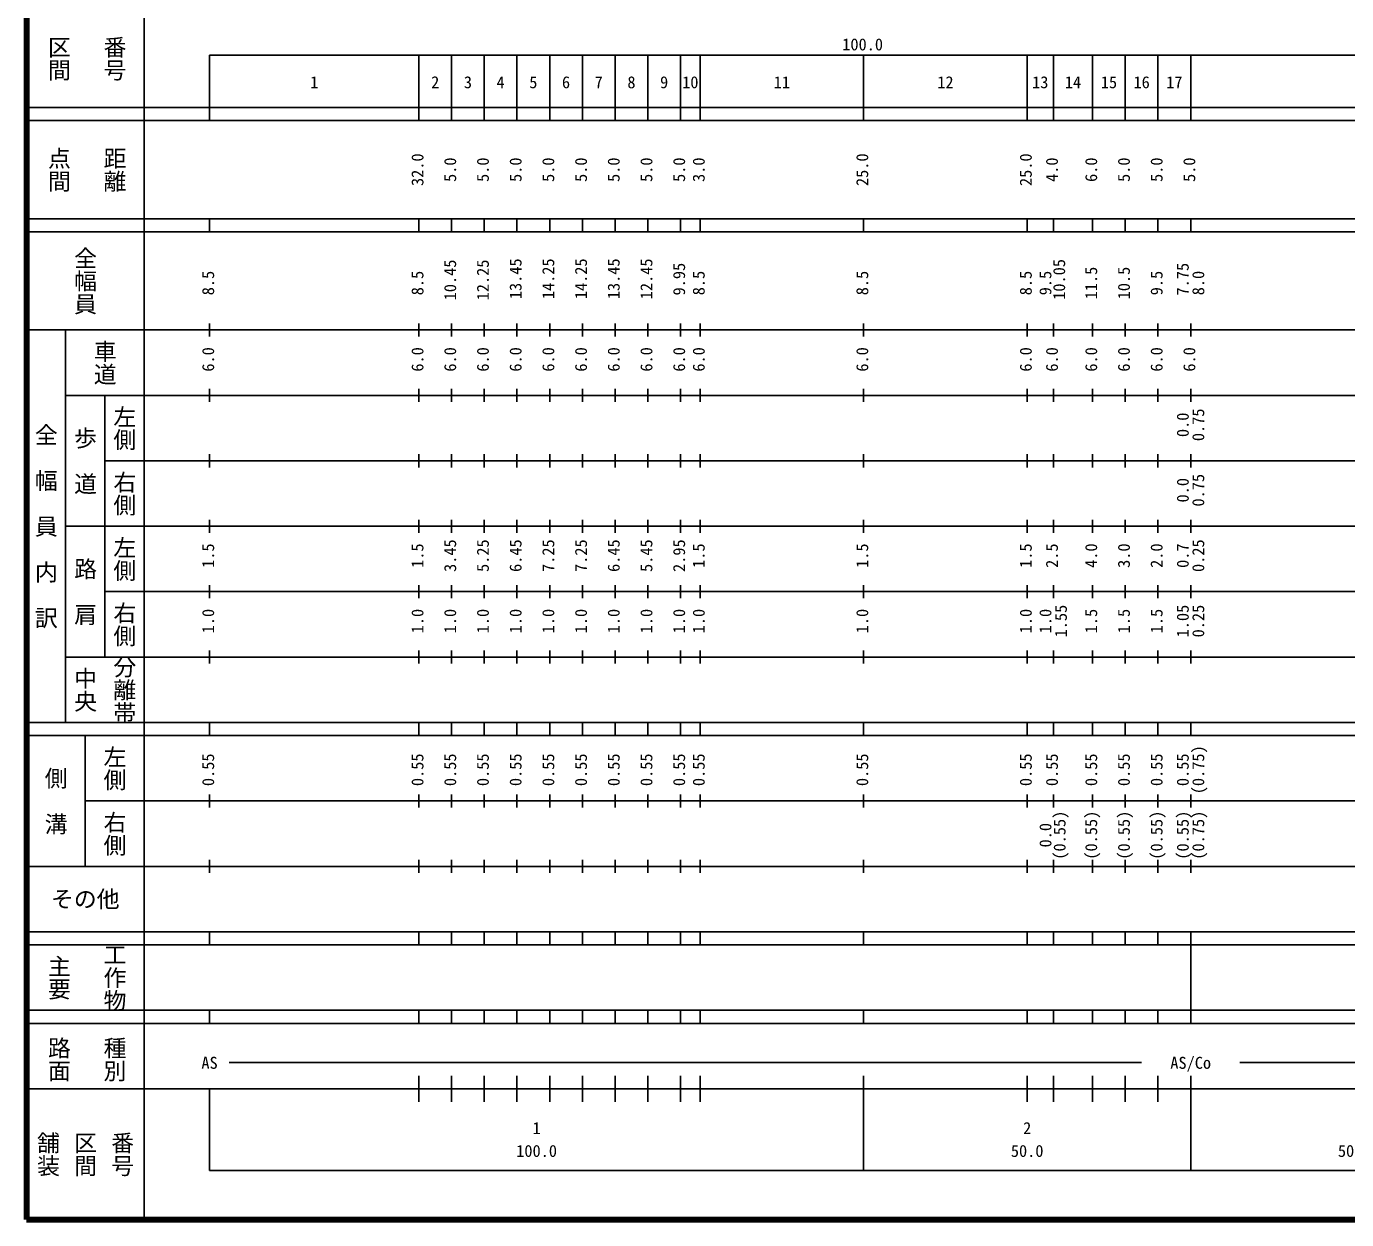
# Model space of a CAD drawing. Units: millimetres on the paper, enlarged 1000 times. Extents: x 40000 to 680000, y 20000 to 380000.
# Drawn here: x 40000 to 241834, y 20000 to 202409 of the extents above; entities that cross this region are included whole.
import ezdxf
from ezdxf.enums import TextEntityAlignment as Align

# ---------------------------------------------------------------- set-up
doc = ezdxf.new("R2010")
doc.units = ezdxf.units.MM
doc.header["$LTSCALE"] = 1000
doc.layers.add('M-TTL', color=2, linetype='Continuous', lineweight=140)
doc.layers.add('M-TTL-BAND', color=7, linetype='Continuous', lineweight=25)
doc.styles.add('@ＭＳ ゴシック', font='')
doc.styles.add('ＭＳ ゴシック', font='')
doc.styles.get('@ＭＳ ゴシック').set_extended_font_data('@MS Gothic')
doc.styles.get('ＭＳ ゴシック').set_extended_font_data('MS Gothic')

msp = doc.modelspace()

# ---------------------------------------------------------------- linework, layer by layer
at = {"layer": 'M-TTL'}
for p, q in [((40000, 380000), (40000, 20000)), ((40000, 20000), (680000, 20000))]:
    msp.add_line(p, q, dxfattribs=at)
at = {"layer": 'M-TTL-BAND'}
for p, q in [((58000, 370000), (58000, 20000)), ((68000, 198000), (579000, 198000)), ((68000, 198000), (68000, 188000)), ((100000, 188000), (100000, 198000)), ((105000, 188000), (105000, 198000)), ((110000, 188000), (110000, 198000)), ((115000, 188000), (115000, 198000)), ((120000, 188000), (120000, 198000)), ((125000, 188000), (125000, 198000)), ((130000, 188000), (130000, 198000)), ((135000, 188000), (135000, 198000)), ((140000, 188000), (140000, 198000)), ((143000, 188000), (143000, 198000)), ((168000, 188000), (168000, 198000)), ((193000, 188000), (193000, 198000)), ((197000, 188000), (197000, 198000)), ((203000, 188000), (203000, 198000)), ((208000, 188000), (208000, 198000)), ((213000, 188000), (213000, 198000)), ((218000, 188000), (218000, 198000)), ((40000, 190000), (579000, 190000)), ((40000, 188000), (579000, 188000)), ((40000, 173000), (579000, 173000)), ((68000, 171000), (68000, 173000)), ((100000, 171000), (100000, 173000)), ((105000, 171000), (105000, 173000)), ((110000, 171000), (110000, 173000)), ((115000, 171000), (115000, 173000)), ((120000, 171000), (120000, 173000)), ((125000, 171000), (125000, 173000)), ((130000, 171000), (130000, 173000)), ((135000, 171000), (135000, 173000)), ((140000, 171000), (140000, 173000)), ((143000, 171000), (143000, 173000)), ((168000, 171000), (168000, 173000)), ((193000, 171000), (193000, 173000)), ((197000, 171000), (197000, 173000)), ((203000, 171000), (203000, 173000)), ((208000, 171000), (208000, 173000)), ((213000, 171000), (213000, 173000)), ((218000, 171000), (218000, 173000)), ((40000, 171000), (579000, 171000)), ((40000, 156000), (579000, 156000)), ((46000, 96000), (46000, 156000)), ((68000, 155000), (68000, 157000)), ((100000, 155000), (100000, 157000)), ((105000, 155000), (105000, 157000)), ((110000, 155000), (110000, 157000)), ((115000, 155000), (115000, 157000)), ((120000, 155000), (120000, 157000)), ((125000, 155000), (125000, 157000)), ((130000, 155000), (130000, 157000)), ((135000, 155000), (135000, 157000)), ((140000, 155000), (140000, 157000)), ((143000, 155000), (143000, 157000)), ((168000, 155000), (168000, 157000)), ((193000, 155000), (193000, 157000)), ((197000, 155000), (197000, 157000)), ((203000, 155000), (203000, 157000)), ((208000, 155000), (208000, 157000)), ((213000, 155000), (213000, 157000)), ((218000, 155000), (218000, 157000)), ((46000, 146000), (579000, 146000)), ((52000, 146000), (52000, 106000)), ((68000, 145000), (68000, 147000)), ((100000, 145000), (100000, 147000)), ((105000, 145000), (105000, 147000)), ((110000, 145000), (110000, 147000)), ((115000, 145000), (115000, 147000)), ((120000, 145000), (120000, 147000)), ((125000, 145000), (125000, 147000)), ((130000, 145000), (130000, 147000)), ((135000, 145000), (135000, 147000)), ((140000, 145000), (140000, 147000)), ((143000, 145000), (143000, 147000)), ((168000, 145000), (168000, 147000)), ((193000, 145000), (193000, 147000)), ((197000, 145000), (197000, 147000)), ((203000, 145000), (203000, 147000)), ((208000, 145000), (208000, 147000)), ((213000, 145000), (213000, 147000)), ((218000, 145000), (218000, 147000)), ((52000, 136000), (579000, 136000)), ((68000, 135000), (68000, 137000)), ((100000, 135000), (100000, 137000)), ((105000, 135000), (105000, 137000)), ((110000, 135000), (110000, 137000)), ((115000, 135000), (115000, 137000)), ((120000, 135000), (120000, 137000)), ((125000, 135000), (125000, 137000)), ((130000, 135000), (130000, 137000)), ((135000, 135000), (135000, 137000)), ((140000, 135000), (140000, 137000)), ((143000, 135000), (143000, 137000)), ((168000, 135000), (168000, 137000)), ((193000, 135000), (193000, 137000)), ((197000, 135000), (197000, 137000)), ((203000, 135000), (203000, 137000)), ((208000, 135000), (208000, 137000)), ((213000, 135000), (213000, 137000)), ((218000, 135000), (218000, 137000)), ((46000, 126000), (579000, 126000)), ((68000, 125000), (68000, 127000)), ((100000, 125000), (100000, 127000)), ((105000, 125000), (105000, 127000)), ((110000, 125000), (110000, 127000)), ((115000, 125000), (115000, 127000)), ((120000, 125000), (120000, 127000)), ((125000, 125000), (125000, 127000)), ((130000, 125000), (130000, 127000)), ((135000, 125000), (135000, 127000)), ((140000, 125000), (140000, 127000)), ((143000, 125000), (143000, 127000)), ((168000, 125000), (168000, 127000)), ((193000, 125000), (193000, 127000)), ((197000, 125000), (197000, 127000)), ((203000, 125000), (203000, 127000)), ((208000, 125000), (208000, 127000)), ((213000, 125000), (213000, 127000)), ((218000, 125000), (218000, 127000)), ((52000, 116000), (579000, 116000)), ((68000, 115000), (68000, 117000)), ((100000, 115000), (100000, 117000)), ((105000, 115000), (105000, 117000)), ((110000, 115000), (110000, 117000)), ((115000, 115000), (115000, 117000)), ((120000, 115000), (120000, 117000)), ((125000, 115000), (125000, 117000)), ((130000, 115000), (130000, 117000)), ((135000, 115000), (135000, 117000)), ((140000, 115000), (140000, 117000)), ((143000, 115000), (143000, 117000)), ((168000, 115000), (168000, 117000)), ((193000, 115000), (193000, 117000)), ((197000, 115000), (197000, 117000)), ((203000, 115000), (203000, 117000)), ((208000, 115000), (208000, 117000)), ((213000, 115000), (213000, 117000)), ((218000, 115000), (218000, 117000)), ((68000, 105000), (68000, 107000)), ((100000, 105000), (100000, 107000)), ((105000, 105000), (105000, 107000)), ((110000, 105000), (110000, 107000)), ((115000, 105000), (115000, 107000)), ((120000, 105000), (120000, 107000)), ((125000, 105000), (125000, 107000)), ((130000, 105000), (130000, 107000)), ((135000, 105000), (135000, 107000)), ((140000, 105000), (140000, 107000)), ((143000, 105000), (143000, 107000)), ((168000, 105000), (168000, 107000)), ((193000, 105000), (193000, 107000)), ((197000, 105000), (197000, 107000)), ((203000, 105000), (203000, 107000)), ((208000, 105000), (208000, 107000)), ((213000, 105000), (213000, 107000)), ((218000, 105000), (218000, 107000)), ((46000, 106000), (579000, 106000)), ((40000, 96000), (579000, 96000)), ((68000, 94000), (68000, 96000)), ((100000, 94000), (100000, 96000)), ((105000, 94000), (105000, 96000)), ((110000, 94000), (110000, 96000)), ((115000, 94000), (115000, 96000)), ((120000, 94000), (120000, 96000)), ((125000, 94000), (125000, 96000)), ((130000, 94000), (130000, 96000)), ((135000, 94000), (135000, 96000)), ((140000, 94000), (140000, 96000)), ((143000, 94000), (143000, 96000)), ((168000, 94000), (168000, 96000)), ((193000, 94000), (193000, 96000)), ((197000, 94000), (197000, 96000)), ((203000, 94000), (203000, 96000)), ((208000, 94000), (208000, 96000)), ((213000, 94000), (213000, 96000)), ((218000, 94000), (218000, 96000)), ((40000, 94000), (579000, 94000)), ((49000, 94000), (49000, 74000)), ((68000, 83000), (68000, 85000)), ((100000, 83000), (100000, 85000)), ((105000, 83000), (105000, 85000)), ((110000, 83000), (110000, 85000)), ((115000, 83000), (115000, 85000)), ((120000, 83000), (120000, 85000)), ((125000, 83000), (125000, 85000)), ((130000, 83000), (130000, 85000)), ((135000, 83000), (135000, 85000)), ((140000, 83000), (140000, 85000)), ((143000, 83000), (143000, 85000)), ((168000, 83000), (168000, 85000)), ((193000, 83000), (193000, 85000)), ((197000, 83000), (197000, 85000)), ((203000, 83000), (203000, 85000)), ((208000, 83000), (208000, 85000)), ((213000, 83000), (213000, 85000)), ((218000, 83000), (218000, 85000)), ((49000, 84000), (579000, 84000)), ((68000, 73000), (68000, 75000)), ((100000, 73000), (100000, 75000)), ((105000, 73000), (105000, 75000)), ((110000, 73000), (110000, 75000)), ((115000, 73000), (115000, 75000)), ((120000, 73000), (120000, 75000)), ((125000, 73000), (125000, 75000)), ((130000, 73000), (130000, 75000)), ((135000, 73000), (135000, 75000)), ((140000, 73000), (140000, 75000)), ((143000, 73000), (143000, 75000)), ((168000, 73000), (168000, 75000)), ((193000, 73000), (193000, 75000)), ((197000, 73000), (197000, 75000)), ((203000, 73000), (203000, 75000)), ((208000, 73000), (208000, 75000)), ((213000, 73000), (213000, 75000)), ((218000, 73000), (218000, 75000)), ((40000, 74000), (579000, 74000)), ((40000, 64000), (579000, 64000)), ((68000, 62000), (68000, 64000)), ((100000, 62000), (100000, 64000)), ((105000, 62000), (105000, 64000)), ((110000, 62000), (110000, 64000)), ((115000, 62000), (115000, 64000)), ((120000, 62000), (120000, 64000)), ((125000, 62000), (125000, 64000)), ((130000, 62000), (130000, 64000)), ((135000, 62000), (135000, 64000)), ((140000, 62000), (140000, 64000)), ((143000, 62000), (143000, 64000)), ((168000, 62000), (168000, 64000)), ((193000, 62000), (193000, 64000)), ((197000, 62000), (197000, 64000)), ((203000, 62000), (203000, 64000)), ((208000, 62000), (208000, 64000)), ((213000, 62000), (213000, 64000)), ((218000, 62000), (218000, 64000)), ((40000, 62000), (579000, 62000)), ((218000, 52000), (218000, 62000)), ((40000, 52000), (579000, 52000)), ((68000, 50000), (68000, 52000)), ((100000, 50000), (100000, 52000)), ((105000, 50000), (105000, 52000)), ((110000, 50000), (110000, 52000)), ((115000, 50000), (115000, 52000)), ((120000, 50000), (120000, 52000)), ((125000, 50000), (125000, 52000)), ((130000, 50000), (130000, 52000)), ((135000, 50000), (135000, 52000)), ((140000, 50000), (140000, 52000)), ((143000, 50000), (143000, 52000)), ((168000, 50000), (168000, 52000)), ((193000, 50000), (193000, 52000)), ((197000, 50000), (197000, 52000)), ((203000, 50000), (203000, 52000)), ((208000, 50000), (208000, 52000)), ((213000, 50000), (213000, 52000)), ((218000, 50000), (218000, 52000)), ((40000, 50000), (579000, 50000)), ((71000, 44000), (210500, 44000)), ((225500, 44000), (565000, 44000)), ((100000, 38000), (100000, 42000)), ((105000, 38000), (105000, 42000)), ((110000, 38000), (110000, 42000)), ((115000, 38000), (115000, 42000)), ((120000, 38000), (120000, 42000)), ((125000, 38000), (125000, 42000)), ((130000, 38000), (130000, 42000)), ((135000, 38000), (135000, 42000)), ((140000, 38000), (140000, 42000)), ((143000, 38000), (143000, 42000)), ((168000, 27500), (168000, 42000)), ((193000, 38000), (193000, 42000)), ((197000, 38000), (197000, 42000)), ((203000, 38000), (203000, 42000)), ((208000, 38000), (208000, 42000)), ((213000, 38000), (213000, 42000)), ((218000, 27500), (218000, 42000)), ((40000, 40000), (579000, 40000)), ((68000, 40000), (68000, 27500)), ((68000, 27500), (579000, 27500))]:
    msp.add_line(p, q, dxfattribs=at)

# ---------------------------------------------------------------- texts
at = {"layer": 'M-TTL-BAND', "style": '@ＭＳ ゴシック'}
for s, p in [('区間', (45000, 197500)), ('番号', (53500, 197500)), ('点間', (45000, 180500)), ('距離', (53500, 180500)), ('全幅員', (49000, 163500)), ('車道', (52000, 151000)), ('左側', (55000, 141000)), ('全\u3000幅\u3000員\u3000内\u3000訳', (43000, 126000)), ('歩\u3000道', (49000, 136000)), ('右側', (55000, 131000)), ('左側', (55000, 121000)), ('路\u3000肩', (49000, 116000)), ('右側', (55000, 111000)), ('分離帯', (55000, 101000)), ('中央', (49000, 101000)), ('左側', (53500, 89000)), ('側\u3000溝', (44500, 84000)), ('右側', (53500, 79000)), ('工作物', (53500, 57000)), ('主要', (45000, 57000)), ('路面', (45000, 44500)), ('種別', (53500, 44500)), ('舗装', (43333, 30000)), ('区間', (49000, 30000)), ('番号', (54667, 30000))]:
    msp.add_text(s, height=2566, rotation=270, dxfattribs=at).set_placement(p, align=Align.MIDDLE_CENTER)
at = {"layer": 'M-TTL-BAND', "style": 'ＭＳ ゴシック'}
for s, p in [('100.0', (167844, 198195)), ('1', (84000, 192405)), ('2', (102500, 192405)), ('3', (107500, 192405)), ('4', (112500, 192405)), ('5', (117500, 192405)), ('6', (122500, 192405)), ('7', (127500, 192405)), ('8', (132500, 192405)), ('9', (137500, 192405)), ('10', (141500, 192405)), ('11', (155500, 192405)), ('12', (180500, 192405)), ('13', (195000, 192405)), ('14', (200000, 192405)), ('15', (205500, 192405)), ('16', (210500, 192405)), ('17', (215500, 192405)), ('AS', (68000, 42500)), ('AS/Co', (218000, 42500)), ('1', (118000, 32523)), ('2', (193000, 32523)), ('100.0', (118000, 29033)), ('50.0', (193000, 29033)), ('50.0', (243000, 29033))]:
    msp.add_text(s, height=1833, dxfattribs=at).set_placement(p, align=Align.BOTTOM_CENTER)
for s, p in [('32.0', (101247, 180500)), ('5.0', (106247, 180500)), ('5.0', (111247, 180500)), ('5.0', (116247, 180500)), ('5.0', (121247, 180500)), ('5.0', (126247, 180500)), ('5.0', (131247, 180500)), ('5.0', (136247, 180500)), ('5.0', (141247, 180500)), ('3.0', (144247, 180500)), ('25.0', (169247, 180500)), ('25.0', (194247, 180500)), ('4.0', (198247, 180500)), ('6.0', (204247, 180500)), ('5.0', (209247, 180500)), ('5.0', (214247, 180500)), ('5.0', (219247, 180500)), ('10.45', (106247, 163645)), ('12.25', (111247, 163645)), ('13.45', (116247, 163826)), ('14.25', (121247, 163826)), ('14.25', (126247, 163826)), ('13.45', (131247, 163826)), ('12.45', (136247, 163812)), ('9.95', (141247, 163773)), ('10.05', (199352, 163730)), ('11.5', (204247, 163174)), ('10.5', (209247, 163174)), ('7.75', (218247, 163768)), ('8.5', (69247, 163174)), ('8.5', (101247, 163174)), ('8.5', (144247, 163174)), ('8.5', (169247, 163174)), ('8.5', (194247, 163174)), ('9.5', (197247, 163174)), ('9.5', (214247, 163174)), ('8.0', (220617, 163174)), ('6.0', (69247, 151500)), ('6.0', (101247, 151500)), ('6.0', (106247, 151500)), ('6.0', (111247, 151500)), ('6.0', (116247, 151500)), ('6.0', (121247, 151500)), ('6.0', (126247, 151500)), ('6.0', (131247, 151500)), ('6.0', (136247, 151500)), ('6.0', (141247, 151500)), ('6.0', (144247, 151500)), ('6.0', (169247, 151500)), ('6.0', (194247, 151500)), ('6.0', (198247, 151500)), ('6.0', (204247, 151500)), ('6.0', (209247, 151500)), ('6.0', (214247, 151500)), ('6.0', (219247, 151500)), ('0.75', (220617, 141500)), ('0.0', (218247, 141500)), ('0.0', (218247, 131500)), ('0.75', (220617, 131500)), ('1.5', (69247, 121500)), ('1.5', (101247, 121500)), ('3.45', (106247, 121500)), ('5.25', (111247, 121500)), ('6.45', (116247, 121500)), ('7.25', (121247, 121500)), ('7.25', (126247, 121500)), ('6.45', (131247, 121500)), ('5.45', (136247, 121500)), ('2.95', (141247, 121500)), ('1.5', (144247, 121500)), ('1.5', (169247, 121500)), ('1.5', (194247, 121500)), ('2.5', (198247, 121500)), ('4.0', (204247, 121500)), ('3.0', (209247, 121500)), ('2.0', (214247, 121500)), ('0.7', (218247, 121500)), ('0.25', (220617, 121500)), ('1.0', (69247, 111500)), ('1.0', (101247, 111500)), ('1.0', (106247, 111500)), ('1.0', (111247, 111500)), ('1.0', (116247, 111500)), ('1.0', (121247, 111500)), ('1.0', (126247, 111500)), ('1.0', (131247, 111500)), ('1.0', (136247, 111500)), ('1.0', (141247, 111500)), ('1.0', (144247, 111500)), ('1.0', (169247, 111500)), ('1.0', (194247, 111500)), ('1.0', (197247, 111500)), ('1.55', (199617, 111500)), ('1.5', (204247, 111500)), ('1.5', (209247, 111500)), ('1.5', (214247, 111500)), ('1.05', (218247, 111500)), ('0.25', (220617, 111500)), ('0.55', (69247, 88764)), ('0.55', (101247, 88764)), ('0.55', (106247, 88764)), ('0.55', (111247, 88764)), ('0.55', (116247, 88764)), ('0.55', (121247, 88764)), ('0.55', (126247, 88764)), ('0.55', (131247, 88764)), ('0.55', (136247, 88764)), ('0.55', (141247, 88764)), ('0.55', (144247, 88764)), ('0.55', (169247, 88764)), ('0.55', (194247, 88764)), ('0.55', (198247, 88764)), ('0.55', (204247, 88764)), ('0.55', (209247, 88764)), ('0.55', (214247, 88764)), ('0.55', (218247, 88764)), ('(0.75)', (220617, 88764)), ('(0.55)', (199416, 78764)), ('(0.55)', (204247, 78764)), ('(0.55)', (209247, 78764)), ('(0.55)', (214247, 78764)), ('(0.55)', (218247, 78764)), ('(0.75)', (220617, 78764)), ('0.0', (197250, 78764))]:
    msp.add_text(s, height=1833, rotation=90, dxfattribs=at).set_placement(p, align=Align.BOTTOM_CENTER)
msp.add_text('その他', height=2566, dxfattribs=at).set_placement((49000, 69000), align=Align.MIDDLE_CENTER)

doc.saveas('drawing.dxf')
